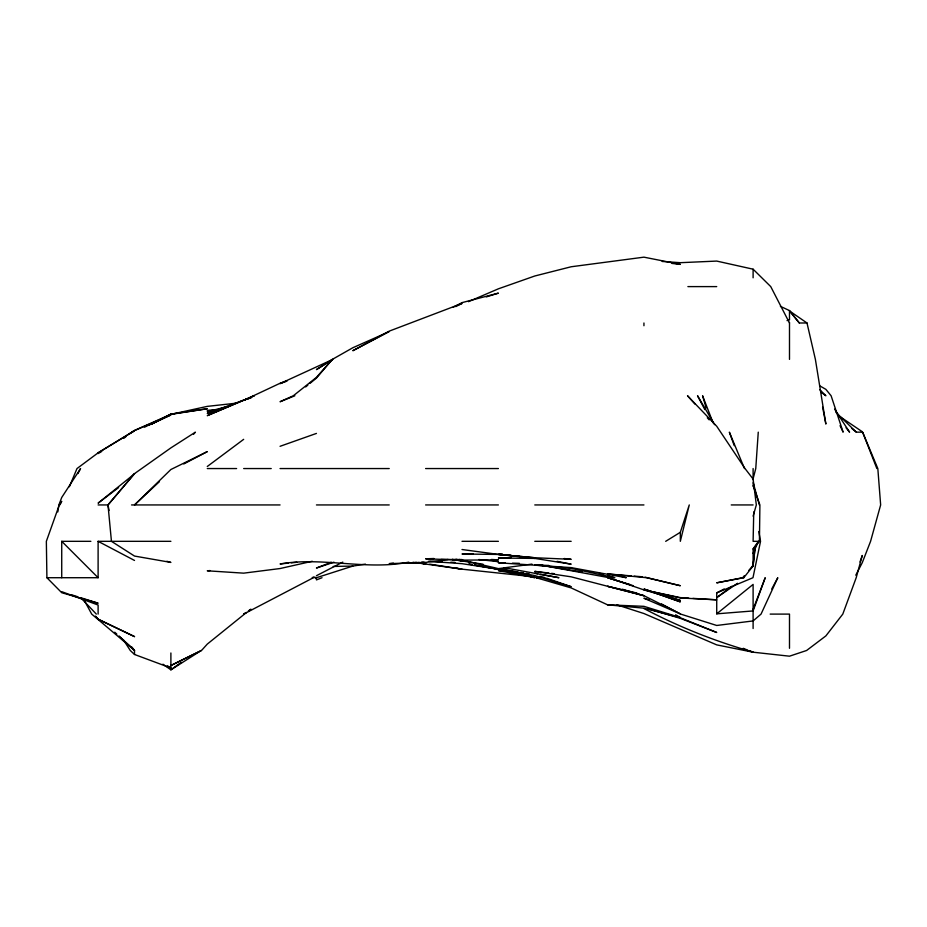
<?xml version="1.0" encoding="UTF-8"?>
<svg xmlns="http://www.w3.org/2000/svg" width="927" height="927" viewBox="0 0 927 927"><rect width="100%" height="100%" fill="white"/><g stroke="black" fill="none" stroke-linecap="round" stroke-linejoin="round"><path stroke-width="1.39" d="M741.322 577.985L716.722 582.828L743.778 577.718L753.106 565.991L753.106 548.935L759.433 541.322L759.897 504.937L753.106 485.678M758.263 432.156L755.76 468.552L753.106 478.819M753.106 565.991L755.181 546.803M753.269 563.894L755.146 546.965M57.81 511.936L58.876 504.937L61.727 497.463L80.556 468.552L77.961 473.57M759.433 541.322L753.106 541.322L753.755 511.959M753.106 516.177L756.328 504.937L753.106 479.039L745.018 468.552L716.722 426.258L687.521 395.771L695.053 404.149M680.325 532.307L689.271 504.937L680.325 541.322L680.325 532.307L665.679 541.322M859.978 562.017L862.272 555.482L856.2 577.718L842.794 614.103L825.876 635.899L806.606 650.487L789.491 656.189L753.106 652.202L716.722 644.879L643.941 613.535L616.988 604.867M753.106 609.317L765.215 577.718L753.106 610.939L716.722 613.836L716.722 592.886L724.254 588.935M69.363 486.745L76.999 468.552L98.111 452.828L134.508 430.58L170.892 414.983L151.391 424.184M753.106 553.384L758.448 541.322L753.106 548.935M855.772 575.203L862.272 562.677L870.58 541.322L880.65 504.937L877.823 468.552L862.62 432.156L876.861 468.552M59.849 504.937L61.727 501.345L59.316 504.937L46.35 541.322L46.906 577.718L61.727 592.712L98.111 603.222L80.591 597.66M771.739 589.004L777.799 577.718L761.044 614.103L753.106 620.928L716.722 625.47L680.708 614.103L661.507 603.941M744.416 575.644L742.689 577.718L743.778 577.718M748.761 570.476L753.106 565.308M166.848 561.275L170.892 562.422L134.508 556.061L111.449 541.322L107.995 504.937L134.508 473.627L170.892 447.88L195.4 432.156L193.523 434.323M98.111 504.937L107.995 504.937L134.508 473.627M159.456 481.623L134.508 504.937L170.892 469.502L207.277 451.623L183.743 463.987M305.655 386.93L307.81 385.168M309.966 383.396L316.443 378.089L332.341 359.386L352.839 347.741L389.224 331.634L352.839 350.707L389.224 331.136L462.005 303.453L455.725 306.605M716.722 613.836L753.106 584.416L753.106 628.529M134.508 473.824L98.111 503.141L118.586 487.579M123.697 438.401L125.921 436.617M129.259 433.94L134.508 430.418L170.892 414.357L207.277 406.374L236.675 403.141M731.727 586.362L716.722 597.602L737.521 583.28M207.277 466.49L243.674 439.34M181.298 662.26L170.892 669.839L162.943 664.196M246.443 612.515L207.277 644.103L201.518 650.487L170.892 665.505L201.275 650.487L170.892 669.839L170.892 652.979M248.76 610.916L251.078 609.329M246.014 612.515L243.674 614.103L313.372 577.718M248.366 610.916L250.707 609.329M98.111 452.828L134.508 430.788L131.819 432.156M98.111 453.581L101.75 451.437M453.222 307.243L462.005 302.642L498.39 293.141L486.258 296.918M150.904 424.427L170.892 414.114L207.277 408.737L170.892 414.357L148.795 425.169M316.443 575.713L342.793 562.11M144.542 427.185L170.892 414.114M468.494 301.669L498.39 288.818L534.775 276.003L571.159 266.767L643.941 257.161L680.325 264.369L671.936 263.419M286.791 380.881L280.058 383.268L243.674 400.371L254.299 395.771L207.277 415.655L243.674 400.151L251.205 397.764M716.722 592.886L752.979 577.718L760.534 541.322L758.796 531.53M294.856 395.771L280.058 401.739L293.314 395.771L316.443 377.382L332.341 359.386L316.443 369.595L332.828 359.386L280.058 383.616L286.791 381.171M322.028 577.718L316.443 579.908L316.443 577.718L352.839 566.084L365.435 564.126M331.263 562.249L316.443 568.031L333.963 562.191M243.674 400.151L207.277 413.43L222.109 409.027M280.058 446.304L316.443 433.419M787.035 320.626L789.491 319.838L789.491 310.58L780.395 306.339M243.674 400.082L250.58 397.926M229.676 406.096L207.277 411.623L210.081 411.391M312.248 561.275L280.058 568.541L243.674 573.153L207.277 570.8L210.081 570.568M408.819 562.133C366.304 570.661 322.874 556.582 280.058 563.952L288.448 563.118M531.971 564.103L498.39 568.622L459.201 559.468M448.008 559.491L425.609 562.434L389.224 563.639L393.419 563.152M291.252 562.84L296.849 562.283M217.08 410.024L207.277 410.545L214.276 410.279M510.986 557.59L498.39 558.008L534.775 558.413L571.159 564.172L557.162 561.333M434.01 558.517L425.609 558.784L462.005 560.128L498.39 559.885L491.391 559.456M333.233 566.443L352.839 566.084M473.199 553.882L462.005 553.998L502.585 554.497M687.892 286.605L716.722 286.605M807 322.99L789.491 310.939L799.329 322.99L807 322.99L815.389 359.386L825.876 424.056L822.597 407.092M851.971 428.575L856.316 432.156L862.272 432.156M207.277 468.552L236.605 468.552M243.674 468.552L271.217 468.552M280.058 468.552L389.224 468.552M425.609 468.552L498.39 468.552M131.53 504.937L280.058 504.937M316.443 504.937L389.224 504.937M425.609 504.937L498.39 504.937M534.775 504.937L643.941 504.937M731.229 504.937L753.106 504.937M61.727 577.718L61.727 541.322L90.869 541.322M46.906 577.718L98.111 577.718L98.111 541.322L170.892 541.322M462.005 541.322L498.39 541.322M534.775 541.322L571.159 541.322M315.667 577.718L316.443 577.718L313.639 577.069M770.163 614.103L789.491 614.103L789.491 648.297M441.009 559.444L462.005 559.549M505.389 562.967L498.39 562.782L571.159 567.614L626.235 577.718L620.893 576.246M512.388 563.152L519.375 563.326M548.772 565.458L534.775 565.018L571.159 568.378L614.879 577.718L607.556 575.621M403.222 562.666L425.609 563.5M540.371 578.274L536.177 577.718L571.159 587.915L607.556 604.821L643.941 606.339L680.325 617.556L675.632 614.798M462.005 549.514L498.39 554.416L534.775 557.741L571.159 559.317L564.161 558.517M429.804 561.287L442.399 561.855M450.8 562.237L455.006 562.434M688.726 598.124L680.325 597.614L643.941 589.908L607.556 577.405L540.371 565.053L582.365 572.098M692.921 598.378L716.722 599.827L680.325 597.961L643.941 589.908L680.325 600.429L653.373 591.982M662.133 261.46L680.325 262.689L716.722 261.078L753.106 269.189L770.743 286.605L789.491 322.99M428.413 561.298L462.005 563.674L498.39 569.259L540.522 578.425M312.248 577.405L316.443 577.718M631.345 575.887L607.556 573.952L646.698 577.718L680.325 585.713L645.053 577.185M634.149 576.119L642.538 576.803M534.775 557.741L498.39 554.404L534.775 558.413L522.179 556.756M607.556 604.821L643.941 608.17L678.97 617.347M503.987 571.113L498.39 570.592L534.775 577.695L522.643 574.358M478.795 559.514L498.39 561.692L492.793 560.522M548.772 573.025L534.775 571.38L571.159 576.826L643.941 595.702L680.325 613.894L643.941 598.228L649.329 599.873M551.565 573.35L554.369 573.686M531.971 576.594L462.005 569.178L413.013 562.249M455.006 559.421L462.005 560.267L456.397 559.502M421.414 562.168L425.609 562.689L422.805 562.283M499.792 553.801L502.585 554.172M506.779 554.728L510.986 555.273M513.778 555.644L519.375 556.385M482.99 564.195L452.202 559.444L462.005 560.962L456.605 559.456M429.804 564.161L462.005 569.178L455.006 567.811M517.984 571.971L498.39 568.68L534.775 575.574L571.159 586.698L546.594 578.181M520.777 572.446L523.581 572.909M526.374 573.384L529.178 573.848M468.992 564.149L471.797 564.636M474.601 565.122L498.39 569.259L480.198 566.003M468.992 563.998L471.797 564.497M474.601 564.995L477.393 565.505M415.817 562.214L425.609 563.987L418.61 562.33M534.775 573.245L537.614 573.767M540.464 574.288L558.935 577.718L503.987 567.672M625.748 590.476L607.556 586.304L643.941 595.702L622.376 589.224M628.541 591.125L636.942 593.048M647.961 608.703L680.325 618.344L716.722 632.481L680.325 617.764M515.91 572.492L519.954 573.616M540.001 576.258L545.227 577.718M599.468 573.35L603.512 574.485M630.464 584.728L607.556 577.718L633.164 585.679M647.985 590.29L643.941 589.027L680.325 601.878L646.64 589.827M71.159 594.671L77.903 596.803M748.553 650.487L753.106 652.098C715.25 641.357 678.715 626.849 643.941 608.541M61.727 591.669L98.111 605.03L98.111 614.103M123.245 639.572L130.267 650.487L134.508 654.474L170.892 668.008L167.335 665.725M743.245 648.309L747.22 649.943M98.111 541.322L134.508 560.453M819.607 385.759L825.876 389.352L831.113 395.771L843.13 432.156L840.047 425.667M839.966 416.629L862.272 431.715M821.334 392.364L825.876 395.771L819.816 389.711M114.751 632.202L116.825 634.138M134.508 654.474L134.508 650.487L118.911 636.061L134.508 650.325L91.703 614.103L84.253 600.302M836.027 412.434L856.316 432.156M61.727 541.322L98.111 577.718M81.495 598.506L96.338 614.103M707.301 417.776L709.19 419.873M846.073 427.776L849.584 432.156L834.578 409.108M789.491 310.58L799.329 322.99M131.912 647.081L134.508 650.487M714.59 424.647L697.556 395.771L704.821 409.572M744.485 468.552L729.364 432.156L734.242 445.632M713.048 422.724L702.585 395.771L706.154 407.903M753.106 482.318L759.352 504.937M107.995 504.937L109.05 510.534M753.199 483.732L753.396 486.559M789.491 322.469L789.491 359.386M753.106 269.189L753.106 277.81M753.106 468.552L753.106 479.711M643.941 322.99L643.941 325.725M134.508 636.594L98.111 619.224L95.411 616.154L98.111 619.178L134.508 636.594"/></g></svg>
